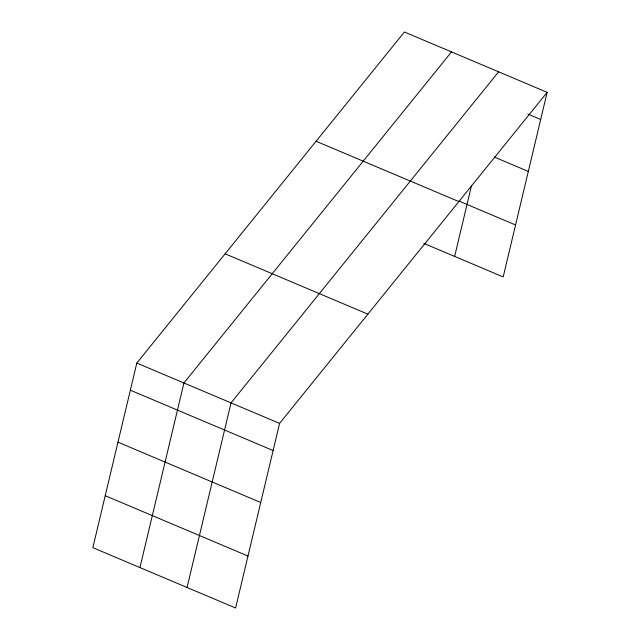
<?xml version="1.0" encoding="UTF-8"?>
<svg xmlns="http://www.w3.org/2000/svg" width="640" height="640" viewBox="0 0 640 640"><rect width="100%" height="100%" fill="white"/><g stroke="black" fill="none" stroke-linecap="round" stroke-linejoin="round"><path stroke-width="0.96" d="M136.816 363.064L92.84 547.664L235.6 608L279.576 423.4L547.16 92.336L404.4 32L136.816 363.064L279.576 423.4M139.952 567.576L183.928 382.976L451.512 51.912M187.056 587.488L231.04 402.888L498.624 71.816M454.648 256.424L471.576 185.336M547.16 92.336L503.184 276.936L423.84 243.4M527.872 114.048L540.696 119.464M494.432 157.112L528.312 171.432M458.872 201.008L515.56 224.968M316.104 141.248L458.856 201.584M225.12 253.816L367.88 314.144M130.352 390.2L273.112 450.536M117.976 442.168L260.728 502.496M105.216 495.704L247.976 556.032"/></g></svg>
